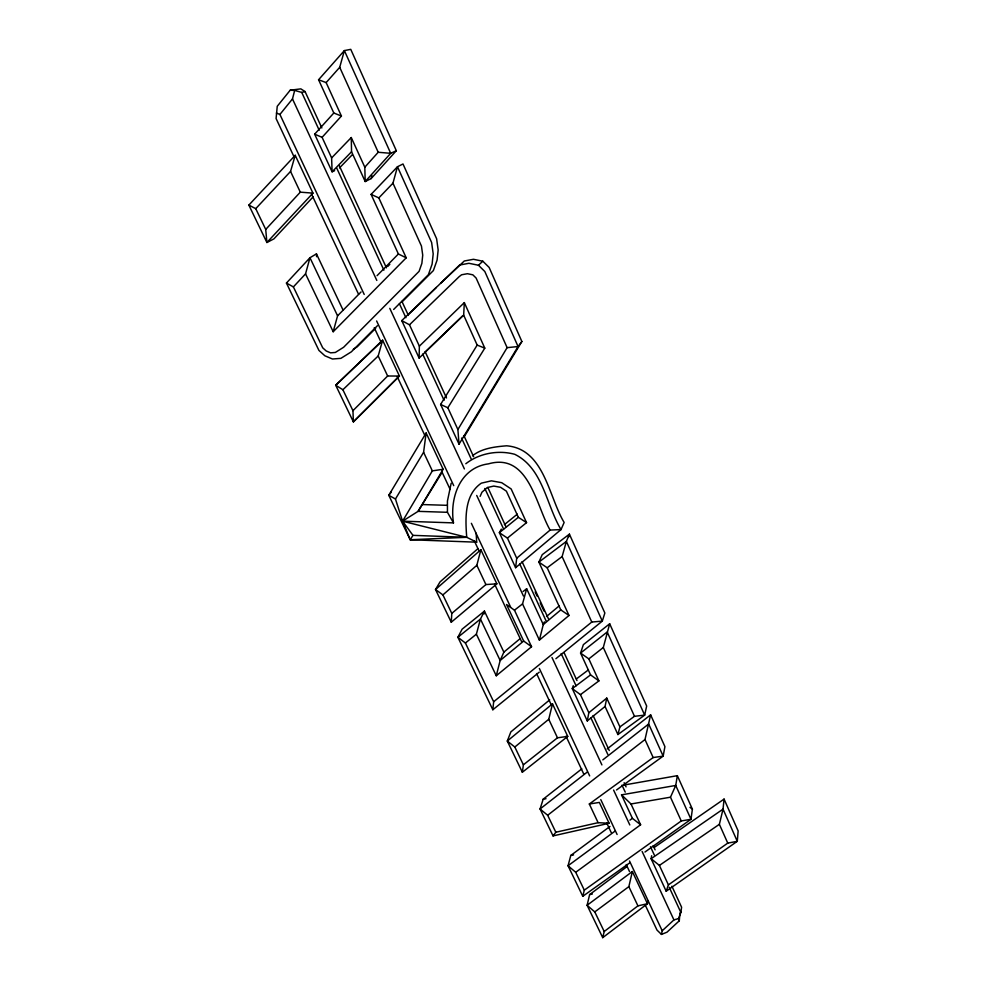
<?xml version="1.0" encoding="UTF-8"?>
<svg xmlns="http://www.w3.org/2000/svg" width="987" height="987" viewBox="0 0 987 987"><rect width="100%" height="100%" fill="white"/><g stroke="black" fill="none" stroke-linecap="round" stroke-linejoin="round"><path stroke-width="1.48" d="M476.178 533.214L476.672 542.184L410.222 539.741L402.573 521.173L418.081 511.352L443.138 469.269L426.125 432.972L388.779 495.277L395.454 499.003L402.573 521.173L453.489 522.888C449.566 497.843 460.028 467.579 488.417 463.865C528.761 452.293 535.99 505.689 550.104 530.068L561.035 529.575L564.145 522.456C548.538 496.572 544.355 448.962 506.652 445.803C494.906 446.778 482.112 448.197 472.539 455.71M463.668 315.124L419.117 358.059L419.364 346.166L409.494 324.809L401.758 320.602L459.658 265.022L468.948 263.295L478.448 265.244L484.827 271.511L518.064 346.536L459.029 444.175L440.609 404.436L477.177 345.092L463.668 315.124L464.322 302.614L419.364 346.166M321.848 127.94L305.057 91.557L300.825 88.867L290.19 90.224L277.236 106.3L276.089 118.551L294.41 157.599M451.269 622.217L435.514 589.51L480.866 549.734L496.856 583.835L451.269 622.217L451.799 613.396L442.904 594.902L435.514 589.51L440.029 581.911L478.016 548.562M484.148 613.963L484.432 611.113L462.113 629.175L457.894 637.269L492.834 709.752L539.235 672.172M724.076 799.088L723.039 809.143L719.375 824.318L727.752 843.12L737.289 841.306L738.14 830.931L724.076 799.088L654.208 847.475M492.834 709.752L493.66 701.757L465.395 643.006L457.894 637.269L480.459 619.059L484.432 611.113L503.863 652.123L500.162 660.488L496.264 675.762L476.388 634.185L480.459 619.059L500.162 660.488L523.678 641.044L531.561 646.732L496.264 675.762M465.815 463.742C479.3 453.193 498.287 449.813 514.745 454.304C543.208 468.307 546.07 504.888 561.035 529.575L515.609 567.698L516.719 558.198L507.417 538.088L499.373 532.684L501.297 529.143M395.454 499.003L423.596 452.293L426.125 432.972M645.214 904.993L656.997 930.087L661.45 934.405L666.978 932.197L679.29 920.797L679.944 912.852M679.29 920.797L678.513 918.589L680.882 912.494L681.598 907.213L671.9 886.227M522.357 772.253L507.306 741.04L552.498 703.867L567.747 736.388L522.357 772.253L523.381 764.814L514.819 747.023L507.306 741.04L510.847 731.898L549.685 699.869M623.747 785.072L677.341 775.671L692.393 809.155L690.986 819.272L644.967 852.028M677.341 775.671L675.737 785.455L670.481 797.2L681.252 820.962L690.986 819.272L675.737 785.455L621.526 794.856L632.408 818.334L640.612 824.774L575.717 872.286L568.043 865.747L570.807 855.421L609.991 826.44M647.916 901.02L647.447 903.71L602.712 937.65L587.105 905.289L589.621 894.604L627.14 866.487M651.654 855.754L651.124 858.727L666.188 891.224L737.289 841.306L723.039 809.143L651.124 858.727L659.402 865.414L668.396 884.883L666.188 891.224M588.82 712.737L606.758 698.105L605.056 706.482L587.277 720.929L588.82 712.737L580.455 694.651L572.287 688.605L573.237 685.694M568.907 536.78L569.413 534.164L542.233 554.669L538.89 562.096L560.801 609.917L568.993 615.481L539.383 640.107L522.542 603.908L526.663 588.733L543.269 624.574L539.383 640.107M661.45 934.405L662.203 930.79L673.924 919.909L678.513 918.589M650.618 714.835L645.004 739.534L653.16 757.535L663.165 756.128L664.917 746.641L650.618 714.835L607.165 748.948M632.359 871.521L647.447 903.71L637.923 905.869L628.855 886.634L632.359 871.521L587.105 905.289L594.779 911.902L604.204 931.506L602.712 937.65M514.819 747.023L548.76 719.276L552.498 703.867M630.039 862.65L582.774 896.295L584.304 890.151L575.717 872.286M609.682 623.772L583.354 644.671L580.578 653.073L588.832 658.897L603.304 647.497L609.682 623.772L646.67 706.038L644.671 715.119L617.911 734.55L605.056 706.482M364.215 294.459L279.913 114.443L292.485 98.922L294.681 90.422L301.738 92.42L305.057 91.557M442.904 594.902L476.844 565.304L480.866 549.734M617.911 734.55L619.922 726.901L634.481 716.303L644.671 715.119L607.202 631.988L580.578 653.073L590.571 674.898L598.899 680.907L580.455 694.651M334.642 170.689L332.101 171.812L331.62 157.92L351.261 137.551L351.557 151.739L365.202 181.534L371.124 178.598L371.902 175.624M401.795 302.182L433.379 270.574L437.081 260.124L438.154 250.019L436.624 238.768L403.004 163.978L397.477 166.741L392.962 183.175L421.461 246.096L422.72 255.139L421.881 263.356L419.08 271.351L343.624 347.264L335.333 352.458L330.596 352.84L326.203 350.977L322.712 347.819L293.386 286.909L305.551 273.868L309.967 257.73L316.445 253.869L342.982 309.906M305.551 273.868L333.187 331.731L337.579 315.828L361.057 291.955M331.62 157.92L322.095 137.329L341.428 116.047L326.142 82.587L339.713 67.301L344.377 50.584L350.755 49.35L396.33 150.715L371.124 178.598M398.143 377.244L353.383 421.868L352.951 410.678L342.884 389.742L378.206 355.974L382.623 340.194L399.427 376.047L353.383 421.868L335.716 385.238L382.623 340.194M493.66 701.757L591.781 622.044L602.304 621.119L566.378 541.407L538.89 562.096L547.18 567.772L562.121 556.582L566.378 541.407L569.413 534.164L604.858 613.013L602.304 621.119L555.903 658.687M313.286 196.721L273.917 238.866L266.897 242.506L265.725 229.428L255.732 208.664L290.548 171.43L295.212 155.304L312.953 193.131L266.897 242.506L248.86 205.099L295.212 155.304M581.812 768.861L543.183 799.186L540.062 808.982L553.053 835.903L609.127 823.269L599.356 802.431L589.313 803.998L598.11 822.677L609.127 823.269M451.158 483.297L447.432 501.063L447.444 512.302L453.489 522.888M544.355 621.884L543.269 624.574L560.801 609.917M480.126 496.375L481.952 492.205L487.208 487.578L493.784 486.073L500.557 487.294L506.38 491.156L518.348 517.299L526.552 522.641L507.417 538.088M476.672 542.184L466.715 537.298L412.961 535.361L402.573 521.173L432.343 470.873L443.138 469.269M447.444 512.302L418.081 511.352L442.287 472.02M459.029 444.175L457.894 429.53L507.121 347.658L518.064 346.536L521.864 341.502L489.12 267.403L482.828 261.21L473.452 259.297L464.285 261L440.597 283.257M464.235 436.772L521.864 341.502M457.894 429.53L447.839 407.767L484.79 348.14L464.322 302.614M391.383 491.982L388.779 495.277L410.222 539.741L412.961 535.361M553.053 835.903L555.829 832.238L598.11 822.677M341.428 116.047L333.816 113.011L318.579 79.75L344.377 50.584L390.704 153.318L365.202 181.534L364.808 167.198L351.261 137.551M364.808 167.198L378.218 152.269L390.704 153.318L396.33 150.715M351.557 151.739L332.101 171.812L314.656 134.183L333.816 113.011M265.725 229.428L300.307 192.157L312.953 193.131M377.367 325.759L351.323 351.841L340.897 358.343L332.471 359.009L324.871 355.789L318.937 350.434L286.44 283.059L309.967 257.73L337.579 315.828M333.187 331.731L406.212 257.817L398.39 253.98L371.1 194.39L397.477 166.741L431.627 242.494L433.194 253.893L432.109 264.121L428.383 274.694L393.653 309.462M406.212 257.817L378.835 197.906L392.962 183.175M339.516 167.901L352.334 154.688M377.059 275.681L398.39 253.98M387.681 266.502L389.828 264.319M375.665 328.338L357.146 346.869L353.284 349.275M352.951 410.678L387.644 375.998L399.427 376.047M408.112 314.89L436.266 287.476M409.494 324.809L459.165 276.644L461.571 274.781L467.419 273.707L472.835 274.818L476.104 278.026L507.121 347.658M425.237 351.903L462.669 315.803M381.463 341.699L335.716 385.238L342.884 389.742M478.448 265.244L482.828 261.21M451.799 613.396L485.912 584.563L496.856 583.835M516.719 558.198L550.104 530.068M546.514 616.505L559.222 605.845M503.863 652.123L520.161 638.614M504.394 524.652L517.299 514.165M518.348 517.299L499.373 532.684L515.609 567.698M465.395 643.006L476.388 634.185M523.381 764.814L557.482 737.795L567.747 736.388M523.122 591.509L526.663 588.733M587.129 772.155L540.062 808.982L547.662 815.262L555.829 832.238M602.823 759.879L648.681 724.002L663.165 756.128L616.53 789.97M523.678 641.044L506.541 604.5L514.474 610.2L522.542 603.908M547.662 815.262L645.004 739.534M604.204 931.506L637.923 905.869M576.346 678.957L588.4 669.902M590.571 674.898L572.287 688.605L587.277 720.929M594.779 911.902L628.855 886.634M615.074 831.103L568.043 865.747L582.774 896.295M629.928 820.16L632.408 818.334M589.313 803.998L653.16 757.535M584.304 890.151L681.252 820.962M668.396 884.883L727.752 843.12M659.402 865.414L719.375 824.318M589.621 894.604L592.348 894.037M570.807 855.421L573.57 854.915M621.526 794.856L630.989 803.973L670.481 797.2M543.183 799.186L546.008 798.717M410.222 539.741L466.715 537.298C465.358 518.73 464.087 495.03 481.311 483.161L491.415 480.829L501.704 482.692L511.155 488.96L526.552 522.641M422.905 504.567L447.345 505.332M290.19 90.224L294.681 90.422M402.573 521.173L466.715 537.298M318.579 79.75L326.142 82.587M276.385 113.073L279.913 114.443M477.177 345.092L484.79 348.14M314.656 134.183L322.095 137.329M371.1 194.39L378.835 197.906M440.609 404.436L447.839 407.767M248.86 205.099L255.732 208.664M286.44 283.059L293.386 286.909M689.987 807.354L692.393 809.155M378.206 355.974L387.644 375.998M423.596 452.293L432.343 470.873M476.844 565.304L485.912 584.563M290.548 171.43L300.307 192.157M548.76 719.276L557.482 737.795M311.436 193.847L358.552 294.249M374.258 327.709L381.463 343.057M397.169 376.516L424.657 435.082M441.67 471.342L450.183 489.466M474.402 541.061L478.979 550.82M494.684 584.279L521.518 641.451M536.57 673.529L550.968 704.2M566.032 736.277L583.699 773.919M606.61 822.726L611.187 832.485M626.239 864.55L629.509 871.533M514.474 610.2L531.561 646.732M376.627 320.972L453.736 485.641M471.379 523.307L510.587 607.042M539.346 668.446L589.658 775.893M600.775 799.618L617.109 834.496M629.521 861.009L662.203 930.79M401.758 320.602L419.117 358.059M292.485 98.922L376.812 280.431M389.791 308.351L464.383 468.924M476.709 495.449L523.418 595.975M551.967 657.416L601.91 764.925M613.593 790.056L629.805 824.959M642.13 851.485L673.924 919.909M339.294 165.705L386.435 267.835M401.931 301.417L408.396 315.408M425.187 351.779L446.506 397.958M463.939 435.723L473.624 456.71M487.837 487.492L505.924 526.663M522.061 561.64L548.55 619.009M564.046 652.58L576.963 680.561M593.113 715.538L609.263 750.515M624.117 782.691L626.054 786.886M653.172 845.649L655.109 849.844M535.176 591.953L537.064 596.037M540.222 602.86L543.997 611.052M630.989 803.973L640.612 824.774M301.738 92.42L319.208 130.21M336.678 168L383.906 270.154M399.427 303.737L405.904 317.728M422.72 354.123L444.076 400.303M461.546 438.08L471.243 459.078M484.839 488.466L503.604 529.044M519.779 564.033L546.304 621.403M561.184 653.591L576.063 685.78M590.942 717.968L607.77 754.352M621.995 785.146L625.24 792.142M650.47 846.723L654.344 855.112M669.235 887.301L680.882 912.494M547.18 567.772L568.993 615.481M588.832 658.897L598.899 680.907M606.758 698.105L619.922 726.901M562.121 556.582L591.781 622.044M603.304 647.497L634.481 716.303M339.713 67.301L378.218 152.269M316.445 253.869L316.605 256.706"/></g></svg>
